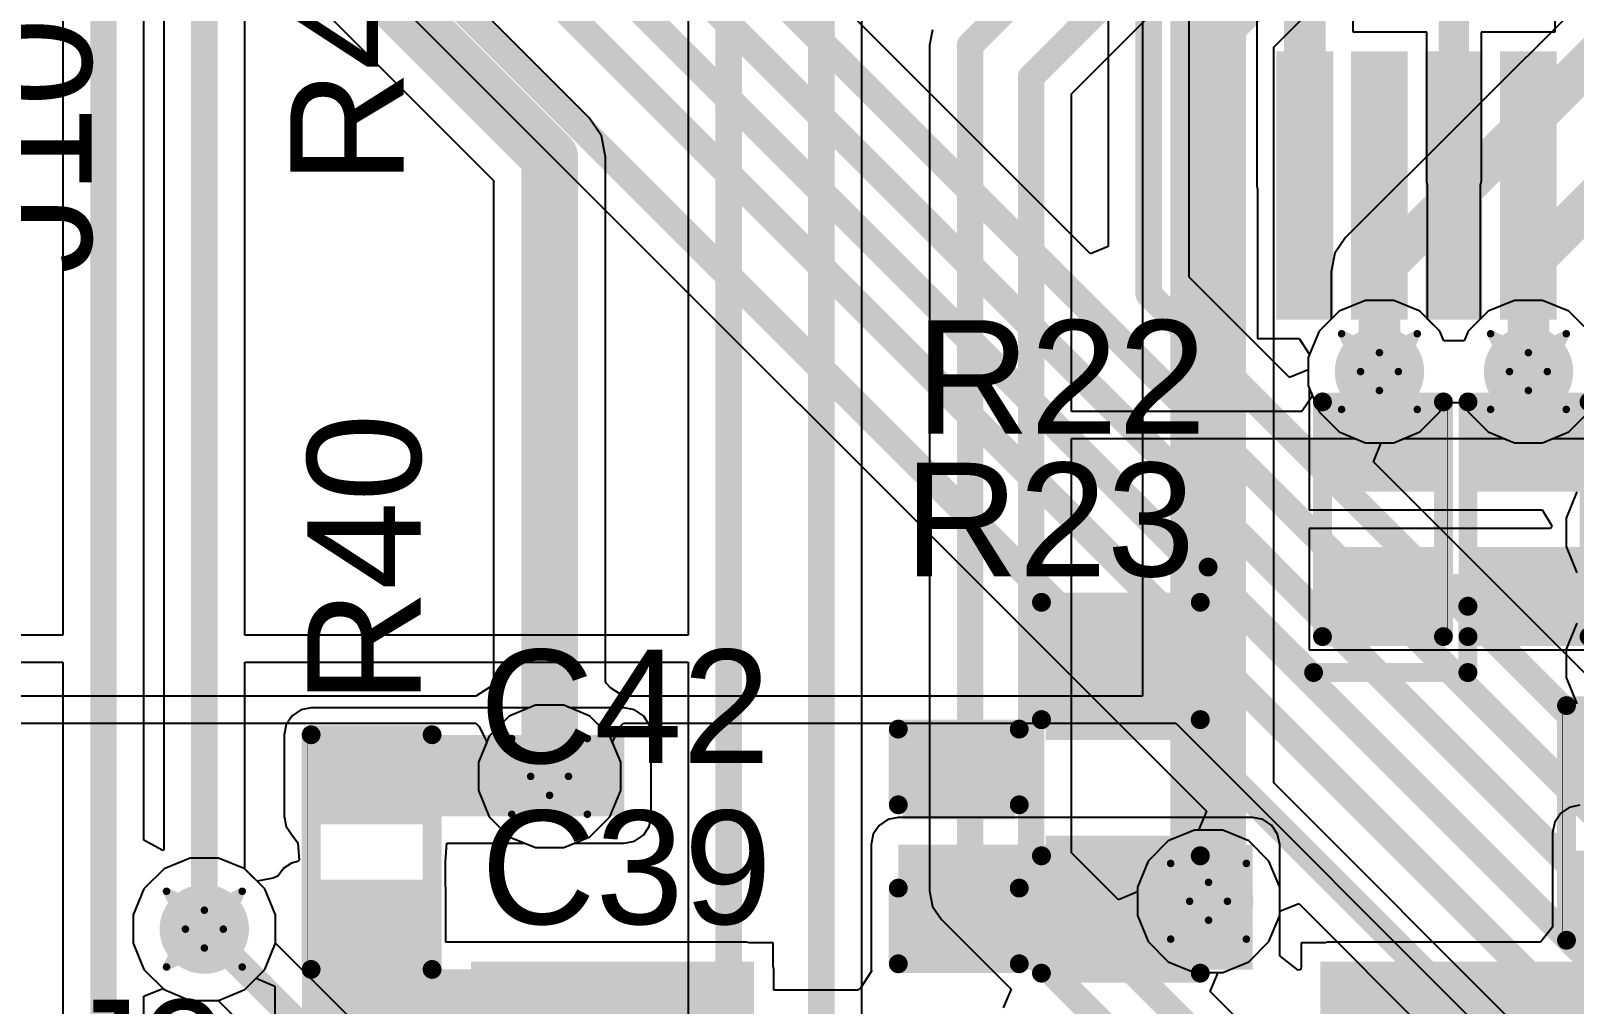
# Model space of a CAD drawing. Header units: inches. Extents: x -3 to 289, y -11 to 89.
# Drawn here: x 60.68 to 71.03, y 8.14 to 14.68 of the extents above; entities that cross this region are included whole.
import ezdxf

# ---------------------------------------------------------------- set-up
doc = ezdxf.new("R2010")
doc.units = ezdxf.units.IN
for name, color, linetype in [('Bottom Layer', 5, 'Continuous'), ('Drill Drawing', 1, 'Continuous'), ('Layer 1', 16, 'Continuous'), ('Layer 2', 76, 'Continuous'), ('Top Layer', 1, 'Continuous'), ('Top Overlay', 2, 'Continuous'), ('Top Paste', 8, 'Continuous'), ('Top Solder', 216, 'Continuous'), ('Via Holes', 16, 'Continuous')]:
    doc.layers.add(name, color=color, linetype=linetype)
doc.styles.add('Arial', font='', dxfattribs={"height": 0.2})
doc.styles.get('Arial').set_extended_font_data('Arial')

# ---------------------------------------------------------------- blocks, each defined once
blk = doc.blocks.new('48_TSOP_I_9')
at = {"layer": 'Top Layer'}
for points in [[(8.9, -4.39), (8.9, -4.11), (10.6, -4.11), (10.6, -4.39)], [(8.9, -4.89), (8.9, -4.61), (10.6, -4.61), (10.6, -4.89)], [(8.9, -5.39), (8.9, -5.11), (10.6, -5.11), (10.6, -5.39)], [(8.9, -5.89), (8.9, -5.61), (10.6, -5.61), (10.6, -5.89)]]:
    blk.add_hatch(color=1, dxfattribs=at).paths.add_polyline_path(points)
at = {"layer": 'Top Paste'}
for points in [[(8.9, -4.39), (8.9, -4.11), (10.6, -4.11), (10.6, -4.39)], [(8.9, -4.89), (8.9, -4.61), (10.6, -4.61), (10.6, -4.89)], [(8.9, -5.39), (8.9, -5.11), (10.6, -5.11), (10.6, -5.39)], [(8.9, -5.89), (8.9, -5.61), (10.6, -5.61), (10.6, -5.89)]]:
    blk.add_hatch(color=8, dxfattribs=at).paths.add_polyline_path(points)
at = {"layer": 'Top Solder'}
for points in [[(8.849, -4.441), (8.849, -4.059), (10.651, -4.059), (10.651, -4.441)], [(8.849, -4.941), (8.849, -4.559), (10.651, -4.559), (10.651, -4.941)], [(8.849, -5.441), (8.849, -5.059), (10.651, -5.059), (10.651, -5.441)], [(8.849, -5.941), (8.849, -5.559), (10.651, -5.559), (10.651, -5.941)]]:
    blk.add_hatch(color=216, dxfattribs=at).paths.add_polyline_path(points)
blk = doc.blocks.new('R___0402_30')
at = {"layer": 'Top Layer'}
for points in [[(-0.699, -0.318), (-0.699, 0.317), (-0.241, 0.317), (-0.241, -0.318)], [(0.241, -0.318), (0.241, 0.317), (0.699, 0.317), (0.699, -0.318)]]:
    blk.add_hatch(color=1, dxfattribs=at).paths.add_polyline_path(points)
at = {"layer": 'Top Paste'}
for points in [[(-0.699, -0.318), (-0.699, 0.317), (-0.241, 0.317), (-0.241, -0.318)], [(0.241, -0.318), (0.241, 0.317), (0.699, 0.317), (0.699, -0.318)]]:
    blk.add_hatch(color=8, dxfattribs=at).paths.add_polyline_path(points)
at = {"layer": 'Top Solder'}
for points in [[(-0.754, -0.373), (-0.754, 0.373), (-0.186, 0.373), (-0.186, -0.373)], [(0.186, -0.373), (0.186, 0.373), (0.754, 0.373), (0.754, -0.373)]]:
    blk.add_hatch(color=216, dxfattribs=at).paths.add_polyline_path(points)
at = {"layer": 'Top Overlay'}
for points, const_width in [([(0.787, 0.406), (-0.787, 0.406)], 0.127), ([(-0.787, -0.406), (-0.787, 0.406)], 0.127), ([(0.787, -0.406), (0.787, 0.406)], 0.127), ([(0.787, -0.406), (-0.787, -0.406)], 0.127), ([(0.813, -0.432), (-0.813, -0.432)], 0.00323)]:
    blk.add_lwpolyline(points, dxfattribs=dict(at, const_width=const_width))
for points, const_width in [([(-0.819, 0.406, 1), (-0.756, 0.406, 1)], 0.0635), ([(-0.819, 0.406, 1), (-0.756, 0.406, 1)], 0.0635), ([(0.756, 0.406, 1), (0.819, 0.406, 1)], 0.0635), ([(0.756, 0.406, 1), (0.819, 0.406, 1)], 0.0635), ([(-0.819, -0.406, 1), (-0.756, -0.406, 1)], 0.0635), ([(-0.819, -0.406, 1), (-0.756, -0.406, 1)], 0.0635), ([(0.756, -0.406, 1), (0.819, -0.406, 1)], 0.0635), ([(0.756, -0.406, 1), (0.819, -0.406, 1)], 0.0635), ([(-0.814, -0.432, 1), (-0.812, -0.432, 1)], 0.00161), ([(0.812, -0.432, 1), (0.814, -0.432, 1)], 0.00161)]:
    blk.add_lwpolyline(points, format="xyb", close=True, dxfattribs=dict(at, const_width=const_width))
blk = doc.blocks.new('R___0402_45')
at = {"layer": 'Top Layer'}
for points in [[(-0.699, -0.318), (-0.699, 0.318), (-0.241, 0.318), (-0.241, -0.318)], [(0.241, -0.318), (0.241, 0.318), (0.699, 0.318), (0.699, -0.318)]]:
    blk.add_hatch(color=1, dxfattribs=at).paths.add_polyline_path(points)
at = {"layer": 'Top Paste'}
for points in [[(-0.699, -0.318), (-0.699, 0.318), (-0.241, 0.318), (-0.241, -0.318)], [(0.241, -0.318), (0.241, 0.318), (0.699, 0.318), (0.699, -0.318)]]:
    blk.add_hatch(color=8, dxfattribs=at).paths.add_polyline_path(points)
at = {"layer": 'Top Solder'}
for points in [[(-0.754, -0.373), (-0.754, 0.373), (-0.186, 0.373), (-0.186, -0.373)], [(0.186, -0.373), (0.186, 0.373), (0.754, 0.373), (0.754, -0.373)]]:
    blk.add_hatch(color=216, dxfattribs=at).paths.add_polyline_path(points)
at = {"layer": 'Top Overlay'}
for points, const_width in [([(-0.787, 0.406), (-0.787, -0.406)], 0.127), ([(-0.787, 0.406), (0.787, 0.406)], 0.127), ([(0.787, 0.406), (0.787, -0.406)], 0.127), ([(-0.787, -0.406), (0.787, -0.406)], 0.127), ([(-0.813, -0.432), (0.813, -0.432)], 0.00323)]:
    blk.add_lwpolyline(points, dxfattribs=dict(at, const_width=const_width))
for points, const_width in [([(-0.819, 0.406, 1), (-0.756, 0.406, 1)], 0.0635), ([(-0.819, 0.406, 1), (-0.756, 0.406, 1)], 0.0635), ([(0.756, 0.406, 1), (0.819, 0.406, 1)], 0.0635), ([(0.756, 0.406, 1), (0.819, 0.406, 1)], 0.0635), ([(-0.819, -0.406, 1), (-0.756, -0.406, 1)], 0.0635), ([(-0.819, -0.406, 1), (-0.756, -0.406, 1)], 0.0635), ([(0.756, -0.406, 1), (0.819, -0.406, 1)], 0.0635), ([(0.756, -0.406, 1), (0.819, -0.406, 1)], 0.0635), ([(-0.814, -0.432, 1), (-0.812, -0.432, 1)], 0.00161), ([(0.812, -0.432, 1), (0.814, -0.432, 1)], 0.00161)]:
    blk.add_lwpolyline(points, format="xyb", close=True, dxfattribs=dict(at, const_width=const_width))
blk = doc.blocks.new('R___0402_46')
at = {"layer": 'Top Layer'}
for points in [[(-0.699, -0.318), (-0.699, 0.318), (-0.241, 0.318), (-0.241, -0.318)], [(0.241, -0.318), (0.241, 0.318), (0.699, 0.318), (0.699, -0.318)]]:
    blk.add_hatch(color=1, dxfattribs=at).paths.add_polyline_path(points)
at = {"layer": 'Top Paste'}
for points in [[(-0.699, -0.318), (-0.699, 0.318), (-0.241, 0.318), (-0.241, -0.318)], [(0.241, -0.318), (0.241, 0.318), (0.699, 0.318), (0.699, -0.318)]]:
    blk.add_hatch(color=8, dxfattribs=at).paths.add_polyline_path(points)
at = {"layer": 'Top Solder'}
for points in [[(-0.754, -0.373), (-0.754, 0.373), (-0.186, 0.373), (-0.186, -0.373)], [(0.186, -0.373), (0.186, 0.373), (0.754, 0.373), (0.754, -0.373)]]:
    blk.add_hatch(color=216, dxfattribs=at).paths.add_polyline_path(points)
at = {"layer": 'Top Overlay'}
for points, const_width in [([(-0.787, 0.406), (0.787, 0.406)], 0.127), ([(-0.787, 0.406), (-0.787, -0.406)], 0.127), ([(0.787, 0.406), (0.787, -0.406)], 0.127), ([(-0.787, -0.406), (0.787, -0.406)], 0.127), ([(-0.813, -0.432), (0.813, -0.432)], 0.00323)]:
    blk.add_lwpolyline(points, dxfattribs=dict(at, const_width=const_width))
for points, const_width in [([(-0.819, 0.406, 1), (-0.756, 0.406, 1)], 0.0635), ([(-0.819, 0.406, 1), (-0.756, 0.406, 1)], 0.0635), ([(0.756, 0.406, 1), (0.819, 0.406, 1)], 0.0635), ([(0.756, 0.406, 1), (0.819, 0.406, 1)], 0.0635), ([(-0.819, -0.406, 1), (-0.756, -0.406, 1)], 0.0635), ([(-0.819, -0.406, 1), (-0.756, -0.406, 1)], 0.0635), ([(0.756, -0.406, 1), (0.819, -0.406, 1)], 0.0635), ([(0.756, -0.406, 1), (0.819, -0.406, 1)], 0.0635), ([(-0.814, -0.432, 1), (-0.812, -0.432, 1)], 0.00161), ([(0.812, -0.432, 1), (0.814, -0.432, 1)], 0.00161)]:
    blk.add_lwpolyline(points, format="xyb", close=True, dxfattribs=dict(at, const_width=const_width))
blk = doc.blocks.new('R___0402_55')
at = {"layer": 'Top Layer'}
for points in [[(-0.699, -0.318), (-0.699, 0.317), (-0.241, 0.317), (-0.241, -0.318)], [(0.241, -0.318), (0.241, 0.317), (0.699, 0.317), (0.699, -0.318)]]:
    blk.add_hatch(color=1, dxfattribs=at).paths.add_polyline_path(points)
at = {"layer": 'Top Paste'}
for points in [[(-0.699, -0.318), (-0.699, 0.317), (-0.241, 0.317), (-0.241, -0.318)], [(0.241, -0.318), (0.241, 0.317), (0.699, 0.317), (0.699, -0.318)]]:
    blk.add_hatch(color=8, dxfattribs=at).paths.add_polyline_path(points)
at = {"layer": 'Top Solder'}
for points in [[(-0.754, -0.373), (-0.754, 0.373), (-0.186, 0.373), (-0.186, -0.373)], [(0.186, -0.373), (0.186, 0.373), (0.754, 0.373), (0.754, -0.373)]]:
    blk.add_hatch(color=216, dxfattribs=at).paths.add_polyline_path(points)
at = {"layer": 'Top Overlay'}
for points, const_width in [([(0.787, 0.406), (-0.787, 0.406)], 0.127), ([(-0.787, -0.406), (-0.787, 0.406)], 0.127), ([(0.787, -0.406), (0.787, 0.406)], 0.127), ([(0.787, -0.406), (-0.787, -0.406)], 0.127), ([(0.813, -0.432), (-0.813, -0.432)], 0.00323)]:
    blk.add_lwpolyline(points, dxfattribs=dict(at, const_width=const_width))
for points, const_width in [([(-0.819, 0.406, 1), (-0.756, 0.406, 1)], 0.0635), ([(-0.819, 0.406, 1), (-0.756, 0.406, 1)], 0.0635), ([(0.756, 0.406, 1), (0.819, 0.406, 1)], 0.0635), ([(0.756, 0.406, 1), (0.819, 0.406, 1)], 0.0635), ([(-0.819, -0.406, 1), (-0.756, -0.406, 1)], 0.0635), ([(-0.819, -0.406, 1), (-0.756, -0.406, 1)], 0.0635), ([(0.756, -0.406, 1), (0.819, -0.406, 1)], 0.0635), ([(0.756, -0.406, 1), (0.819, -0.406, 1)], 0.0635), ([(-0.814, -0.432, 1), (-0.812, -0.432, 1)], 0.00161), ([(0.812, -0.432, 1), (0.814, -0.432, 1)], 0.00161)]:
    blk.add_lwpolyline(points, format="xyb", close=True, dxfattribs=dict(at, const_width=const_width))
blk = doc.blocks.new('693071010811_82')
at = {"layer": 'Top Layer'}
for points in [[(-5.875, 7.725), (-4.075, 7.725), (-4.075, 6.325), (-5.875, 6.325)], [(-0.175, 7.725), (1.625, 7.725), (1.625, 6.325), (-0.175, 6.325)]]:
    blk.add_hatch(color=1, dxfattribs=at).paths.add_polyline_path(points)
at = {"layer": 'Top Paste'}
for points in [[(-5.875, 7.725), (-4.075, 7.725), (-4.075, 6.325), (-5.875, 6.325)], [(-0.175, 7.725), (1.625, 7.725), (1.625, 6.325), (-0.175, 6.325)]]:
    blk.add_hatch(color=8, dxfattribs=at).paths.add_polyline_path(points)
at = {"layer": 'Top Solder'}
for points in [[(-5.925, 7.775), (-4.025, 7.775), (-4.025, 6.275), (-5.925, 6.275)], [(-0.225, 7.775), (1.675, 7.775), (1.675, 6.275), (-0.225, 6.275)]]:
    blk.add_hatch(color=216, dxfattribs=at).paths.add_polyline_path(points)
blk = doc.blocks.new('C___0603_111')
at = {"layer": 'Top Layer'}
for points in [[(-0.381, 0.445), (-0.381, -0.445), (-1.143, -0.445), (-1.143, 0.445)], [(1.143, 0.445), (1.143, -0.445), (0.381, -0.445), (0.381, 0.445)]]:
    blk.add_hatch(color=1, dxfattribs=at).paths.add_polyline_path(points)
at = {"layer": 'Top Paste'}
for points in [[(-0.381, 0.445), (-0.381, -0.445), (-1.143, -0.445), (-1.143, 0.445)], [(1.143, 0.445), (1.143, -0.445), (0.381, -0.445), (0.381, 0.445)]]:
    blk.add_hatch(color=8, dxfattribs=at).paths.add_polyline_path(points)
at = {"layer": 'Top Solder'}
for points in [[(-0.321, 0.504), (-0.321, -0.504), (-1.203, -0.504), (-1.203, 0.504)], [(1.203, 0.504), (1.203, -0.504), (0.321, -0.504), (0.321, 0.504)]]:
    blk.add_hatch(color=216, dxfattribs=at).paths.add_polyline_path(points)
at = {"layer": 'Top Overlay', "const_width": 0.127}
for points in [[(-0.457, 0.533), (-1.245, 0.533)], [(-1.245, -0.533), (-1.245, 0.533)], [(1.245, 0.533), (0.457, 0.533)], [(1.245, -0.533), (1.245, 0.533)], [(-0.457, -0.533), (-1.245, -0.533)], [(1.245, -0.533), (0.457, -0.533)]]:
    blk.add_lwpolyline(points, dxfattribs=at)
at = {"layer": 'Top Overlay', "const_width": 0.0635}
for points in [[(-1.276, 0.533, 1), (-1.213, 0.533, 1)], [(-1.276, 0.533, 1), (-1.213, 0.533, 1)], [(-0.489, 0.533, 1), (-0.425, 0.533, 1)], [(0.425, 0.533, 1), (0.489, 0.533, 1)], [(1.213, 0.533, 1), (1.276, 0.533, 1)], [(1.213, 0.533, 1), (1.276, 0.533, 1)], [(-1.276, -0.533, 1), (-1.213, -0.533, 1)], [(-1.276, -0.533, 1), (-1.213, -0.533, 1)], [(-0.489, -0.533, 1), (-0.425, -0.533, 1)], [(0.425, -0.533, 1), (0.489, -0.533, 1)], [(1.213, -0.533, 1), (1.276, -0.533, 1)], [(1.213, -0.533, 1), (1.276, -0.533, 1)]]:
    blk.add_lwpolyline(points, format="xyb", close=True, dxfattribs=at)
blk = doc.blocks.new('____0402_114')
at = {"layer": 'Top Layer'}
for points in [[(-0.699, -0.318), (-0.699, 0.317), (-0.241, 0.317), (-0.241, -0.318)], [(0.241, -0.318), (0.241, 0.317), (0.699, 0.317), (0.699, -0.318)]]:
    blk.add_hatch(color=1, dxfattribs=at).paths.add_polyline_path(points)
at = {"layer": 'Top Paste'}
for points in [[(-0.699, -0.318), (-0.699, 0.317), (-0.241, 0.317), (-0.241, -0.318)], [(0.241, -0.318), (0.241, 0.317), (0.699, 0.317), (0.699, -0.318)]]:
    blk.add_hatch(color=8, dxfattribs=at).paths.add_polyline_path(points)
at = {"layer": 'Top Solder'}
for points in [[(-0.758, -0.377), (-0.758, 0.377), (-0.181, 0.377), (-0.181, -0.377)], [(0.181, -0.377), (0.181, 0.377), (0.758, 0.377), (0.758, -0.377)]]:
    blk.add_hatch(color=216, dxfattribs=at).paths.add_polyline_path(points)
at = {"layer": 'Top Overlay', "const_width": 0.127}
for points in [[(-0.279, 0.406), (-0.787, 0.406)], [(-0.787, -0.406), (-0.787, 0.406)], [(0.787, 0.406), (0.279, 0.406)], [(0.787, -0.406), (0.787, 0.406)], [(-0.279, -0.406), (-0.787, -0.406)], [(0.787, -0.406), (0.279, -0.406)]]:
    blk.add_lwpolyline(points, dxfattribs=at)
at = {"layer": 'Top Overlay', "const_width": 0.0635}
for points in [[(-0.819, 0.406, 1), (-0.756, 0.406, 1)], [(-0.819, 0.406, 1), (-0.756, 0.406, 1)], [(-0.311, 0.406, 1), (-0.248, 0.406, 1)], [(0.248, 0.406, 1), (0.311, 0.406, 1)], [(0.756, 0.406, 1), (0.819, 0.406, 1)], [(0.756, 0.406, 1), (0.819, 0.406, 1)], [(-0.819, -0.406, 1), (-0.756, -0.406, 1)], [(-0.819, -0.406, 1), (-0.756, -0.406, 1)], [(-0.311, -0.406, 1), (-0.248, -0.406, 1)], [(0.248, -0.406, 1), (0.311, -0.406, 1)], [(0.756, -0.406, 1), (0.819, -0.406, 1)], [(0.756, -0.406, 1), (0.819, -0.406, 1)]]:
    blk.add_lwpolyline(points, format="xyb", close=True, dxfattribs=at)

msp = doc.modelspace()

# ---------------------------------------------------------------- hatches: boundary and pattern name
at = {"layer": 'Bottom Layer'}
h = msp.add_hatch(color=5, dxfattribs=at)
edge = h.paths.add_edge_path()
edge.add_arc((69.728, 12.389), 0.3, 0, 360)
h = msp.add_hatch(color=5, dxfattribs=at)
edge = h.paths.add_edge_path()
edge.add_arc((70.728, 12.389), 0.3, 0, 360)
h = msp.add_hatch(color=5, dxfattribs=at)
edge = h.paths.add_edge_path()
edge.add_arc((64.158, 9.672), 0.3, 0, 360)
h = msp.add_hatch(color=5, dxfattribs=at)
edge = h.paths.add_edge_path()
edge.add_arc((68.581, 8.834), 0.3, 0, 360)
h = msp.add_hatch(color=5, dxfattribs=at)
edge = h.paths.add_edge_path()
edge.add_arc((61.84, 8.647), 0.3, 0, 360)
at = {"layer": 'Layer 1'}
h = msp.add_hatch(color=16, dxfattribs=at)
edge = h.paths.add_edge_path()
edge.add_arc((69.728, 12.389), 0.3, 0, 360)
h = msp.add_hatch(color=16, dxfattribs=at)
edge = h.paths.add_edge_path()
edge.add_arc((70.728, 12.389), 0.3, 0, 360)
h = msp.add_hatch(color=16, dxfattribs=at)
edge = h.paths.add_edge_path()
edge.add_arc((64.158, 9.672), 0.3, 0, 360)
h = msp.add_hatch(color=16, dxfattribs=at)
edge = h.paths.add_edge_path()
edge.add_arc((68.581, 8.834), 0.3, 0, 360)
h = msp.add_hatch(color=16, dxfattribs=at)
edge = h.paths.add_edge_path()
edge.add_arc((61.84, 8.647), 0.3, 0, 360)
at = {"layer": 'Layer 2'}
h = msp.add_hatch(color=76, dxfattribs=at)
edge = h.paths.add_edge_path()
edge.add_arc((69.728, 12.389), 0.3, 0, 360)
h = msp.add_hatch(color=76, dxfattribs=at)
edge = h.paths.add_edge_path()
edge.add_arc((70.728, 12.389), 0.3, 0, 360)
h = msp.add_hatch(color=76, dxfattribs=at)
edge = h.paths.add_edge_path()
edge.add_arc((64.158, 9.672), 0.3, 0, 360)
h = msp.add_hatch(color=76, dxfattribs=at)
edge = h.paths.add_edge_path()
edge.add_arc((68.581, 8.834), 0.3, 0, 360)
h = msp.add_hatch(color=76, dxfattribs=at)
edge = h.paths.add_edge_path()
edge.add_arc((61.84, 8.647), 0.3, 0, 360)
at = {"layer": 'Top Layer'}
h = msp.add_hatch(color=1, dxfattribs=at)
edge = h.paths.add_edge_path()
edge.add_arc((69.728, 12.389), 0.3, 0, 360)
h = msp.add_hatch(color=1, dxfattribs=at)
edge = h.paths.add_edge_path()
edge.add_arc((70.728, 12.389), 0.3, 0, 360)
for points in [[(62.557, 9.405), (64.659, 9.405), (64.659, 9.951), (62.557, 9.951)], [(66.498, 8.376), (68.877, 8.376), (68.877, 9.215), (66.498, 9.215)], [(62.495, 6.978), (63.281, 6.978), (63.281, 8.922), (62.495, 8.922)], [(62.495, 6.978), (65.48, 6.978), (65.48, 8.378), (62.495, 8.378)], [(72.365, 8.378), (69.38, 8.378), (69.38, 6.978), (72.365, 6.978)]]:
    msp.add_hatch(color=1, dxfattribs=at).paths.add_polyline_path(points)
h = msp.add_hatch(color=1, dxfattribs=at)
edge = h.paths.add_edge_path()
edge.add_arc((64.158, 9.672), 0.3, 0, 360)
h = msp.add_hatch(color=1, dxfattribs=at)
edge = h.paths.add_edge_path()
edge.add_arc((68.581, 8.834), 0.3, 0, 360)
h = msp.add_hatch(color=1, dxfattribs=at)
edge = h.paths.add_edge_path()
edge.add_arc((61.84, 8.647), 0.3, 0, 360)
at = {"layer": 'Via Holes'}
h = msp.add_hatch(color=7, dxfattribs=at)
edge = h.paths.add_edge_path()
edge.add_arc((69.728, 12.389), 0.15, 0, 360)
h = msp.add_hatch(color=7, dxfattribs=at)
edge = h.paths.add_edge_path()
edge.add_arc((70.728, 12.389), 0.15, 0, 360)
h = msp.add_hatch(color=7, dxfattribs=at)
edge = h.paths.add_edge_path()
edge.add_arc((64.158, 9.672), 0.15, 0, 360)
h = msp.add_hatch(color=7, dxfattribs=at)
edge = h.paths.add_edge_path()
edge.add_arc((68.581, 8.834), 0.15, 0, 360)
h = msp.add_hatch(color=7, dxfattribs=at)
edge = h.paths.add_edge_path()
edge.add_arc((61.84, 8.647), 0.15, 0, 360)

# ---------------------------------------------------------------- linework, layer by layer
at = {"layer": 'Bottom Layer'}
for p, q in [((69.018, 14.567), (72.191, 17.74)), ((64.423, 14.093), (62.472, 16.044)), ((62.051, 15.403), (63.782, 13.672)), ((71.382, 15.171), (69.499, 13.288)), ((68.137, 14.75), (68.137, 10.211)), ((69.018, 9.628), (69.018, 14.567)), ((64.505, 13.972), (64.423, 14.093)), ((64.533, 13.828), (64.505, 13.972)), ((64.533, 10.308), (64.533, 13.828)), ((63.782, 13.672), (63.782, 10.308)), ((69.499, 13.288), (69.428, 13.183)), ((69.428, 13.183), (69.404, 13.059)), ((69.404, 13.059), (69.404, 12.741)), ((69.404, 12.741), (69.322, 12.66)), ((69.322, 12.66), (69.25, 12.484)), ((69.25, 12.484), (69.25, 12.294)), ((69.25, 12.294), (69.322, 12.118)), ((70.133, 12.118), (70.159, 12.182)), ((70.159, 12.182), (70.296, 12.182)), ((70.296, 12.182), (70.322, 12.118)), ((69.322, 12.118), (69.457, 11.984)), ((69.998, 11.984), (70.133, 12.118)), ((70.322, 12.118), (70.457, 11.984)), ((70.998, 11.984), (71.123, 12.109)), ((69.457, 11.984), (69.633, 11.911)), ((69.823, 11.911), (69.998, 11.984)), ((70.457, 11.984), (70.633, 11.911)), ((70.823, 11.911), (70.998, 11.984)), ((69.633, 11.911), (69.823, 11.911)), ((70.633, 11.911), (70.823, 11.911)), ((71.053, 11.581), (70.981, 11.405)), ((70.981, 11.405), (70.981, 11.215)), ((70.981, 11.215), (71.053, 11.039)), ((63.75, 10.266), (63.662, 10.211)), ((63.776, 10.295), (63.75, 10.266)), ((63.782, 10.308), (63.776, 10.295)), ((64.54, 10.295), (64.533, 10.308)), ((64.566, 10.266), (64.54, 10.295)), ((64.654, 10.211), (64.566, 10.266)), ((63.662, 10.211), (58.52, 10.211)), ((68.137, 10.211), (64.654, 10.211)), ((58.339, 10.029), (63.662, 10.029)), ((63.662, 10.029), (63.684, 10.008)), ((63.684, 10.008), (63.736, 9.902)), ((64.579, 9.902), (64.631, 10.008)), ((64.631, 10.008), (64.654, 10.029)), ((64.654, 10.029), (68.36, 10.029)), ((68.36, 10.029), (71.25, 7.14)), ((63.736, 9.902), (63.68, 9.767)), ((64.636, 9.767), (64.579, 9.902)), ((63.68, 9.767), (63.68, 9.577)), ((64.636, 9.577), (64.636, 9.767)), ((63.68, 9.577), (63.753, 9.401)), ((64.563, 9.401), (64.636, 9.577)), ((71.325, 7.321), (69.018, 9.628)), ((63.753, 9.401), (63.887, 9.267)), ((64.428, 9.267), (64.563, 9.401)), ((63.887, 9.267), (64.063, 9.194)), ((64.253, 9.194), (64.428, 9.267)), ((61.745, 9.124), (61.57, 9.052)), ((61.935, 9.124), (61.745, 9.124)), ((62.111, 9.052), (61.935, 9.124)), ((64.063, 9.194), (64.253, 9.194)), ((61.57, 9.052), (61.435, 8.917)), ((62.246, 8.917), (62.111, 9.052)), ((61.435, 8.917), (61.363, 8.742)), ((62.318, 8.742), (62.246, 8.917)), ((61.363, 8.742), (61.363, 8.552)), ((62.318, 8.552), (62.318, 8.742)), ((61.363, 8.552), (61.435, 8.376)), ((62.246, 8.376), (62.318, 8.552)), ((61.435, 8.376), (61.57, 8.242)), ((62.111, 8.242), (62.246, 8.376)), ((61.57, 8.242), (61.745, 8.169)), ((61.935, 8.169), (62.111, 8.242)), ((61.745, 8.169), (61.935, 8.169))]:
    msp.add_line(p, q, dxfattribs=at)
for points, const_width in [([(68.578, 14.75), (71.879, 18.051)], 0.508), ([(70.728, 13.105), (73.587, 15.964)], 0.279), ([(62.207, 15.779), (64.158, 13.828)], 0.381), ([(68.578, 8.834), (68.578, 14.75)], 0.508), ([(69.728, 13.059), (71.543, 14.874)], 0.279), ([(64.158, 9.672), (64.158, 13.828)], 0.381), ([(69.728, 12.389), (69.728, 13.059)], 0.279), ([(70.728, 12.389), (70.728, 13.105)], 0.279)]:
    msp.add_lwpolyline(points, dxfattribs=dict(at, const_width=const_width))
for points, const_width in [([(68.451, 14.75, 1), (68.705, 14.75, 1)], 0.254), ([(68.451, 14.75, 1), (68.705, 14.75, 1)], 0.254), ([(64.063, 13.828, 1), (64.253, 13.828, 1)], 0.191), ([(64.063, 13.828, 1), (64.253, 13.828, 1)], 0.191), ([(69.658, 13.059, 1), (69.797, 13.059, 1)], 0.14), ([(69.658, 13.059, 1), (69.797, 13.059, 1)], 0.14), ([(70.658, 13.105, 1), (70.797, 13.105, 1)], 0.14), ([(70.658, 13.105, 1), (70.797, 13.105, 1)], 0.14), ([(69.658, 12.389, 1), (69.797, 12.389, 1)], 0.14), ([(70.658, 12.389, 1), (70.797, 12.389, 1)], 0.14), ([(64.063, 9.672, 1), (64.253, 9.672, 1)], 0.191), ([(68.451, 8.834, 1), (68.705, 8.834, 1)], 0.254)]:
    msp.add_lwpolyline(points, format="xyb", close=True, dxfattribs=dict(at, const_width=const_width))
at = {"layer": 'Drill Drawing', "const_width": 0.0508}
for points in [[(69.474, 12.643), (69.728, 12.516)], [(69.474, 12.643), (69.601, 12.389)], [(69.728, 12.516), (69.982, 12.643)], [(69.855, 12.389), (69.982, 12.643)], [(70.474, 12.643), (70.728, 12.516)], [(70.474, 12.643), (70.601, 12.389)], [(70.728, 12.516), (70.982, 12.643)], [(70.855, 12.389), (70.982, 12.643)], [(69.474, 12.135), (69.601, 12.389)], [(69.855, 12.389), (69.982, 12.135)], [(70.474, 12.135), (70.601, 12.389)], [(70.855, 12.389), (70.982, 12.135)], [(69.474, 12.135), (69.728, 12.262)], [(69.728, 12.262), (69.982, 12.135)], [(70.474, 12.135), (70.728, 12.262)], [(70.728, 12.262), (70.982, 12.135)], [(63.904, 9.926), (64.158, 9.799)], [(63.904, 9.926), (64.031, 9.672)], [(64.158, 9.799), (64.412, 9.926)], [(64.285, 9.672), (64.412, 9.926)], [(63.904, 9.418), (64.031, 9.672)], [(64.285, 9.672), (64.412, 9.418)], [(63.904, 9.418), (64.158, 9.545)], [(64.158, 9.545), (64.412, 9.418)], [(68.327, 9.088), (68.581, 8.961)], [(68.327, 9.088), (68.454, 8.834)], [(68.581, 8.961), (68.835, 9.088)], [(68.708, 8.834), (68.835, 9.088)], [(61.586, 8.901), (61.84, 8.774)], [(61.586, 8.901), (61.713, 8.647)], [(61.84, 8.774), (62.094, 8.901)], [(61.967, 8.647), (62.094, 8.901)], [(68.327, 8.58), (68.454, 8.834)], [(68.708, 8.834), (68.835, 8.58)], [(68.327, 8.58), (68.581, 8.707)], [(68.581, 8.707), (68.835, 8.58)], [(61.586, 8.393), (61.713, 8.647)], [(61.967, 8.647), (62.094, 8.393)], [(61.586, 8.393), (61.84, 8.52)], [(61.84, 8.52), (62.094, 8.393)]]:
    msp.add_lwpolyline(points, dxfattribs=at)
at = {"layer": 'Drill Drawing', "const_width": 0.0254}
for points in [[(69.461, 12.643, 1), (69.486, 12.643, 1)], [(69.461, 12.643, 1), (69.486, 12.643, 1)], [(69.969, 12.643, 1), (69.994, 12.643, 1)], [(69.969, 12.643, 1), (69.994, 12.643, 1)], [(70.461, 12.643, 1), (70.486, 12.643, 1)], [(70.461, 12.643, 1), (70.486, 12.643, 1)], [(70.969, 12.643, 1), (70.994, 12.643, 1)], [(70.969, 12.643, 1), (70.994, 12.643, 1)], [(69.715, 12.516, 1), (69.74, 12.516, 1)], [(69.715, 12.516, 1), (69.74, 12.516, 1)], [(70.715, 12.516, 1), (70.74, 12.516, 1)], [(70.715, 12.516, 1), (70.74, 12.516, 1)], [(69.588, 12.389, 1), (69.613, 12.389, 1)], [(69.588, 12.389, 1), (69.613, 12.389, 1)], [(69.842, 12.389, 1), (69.867, 12.389, 1)], [(69.842, 12.389, 1), (69.867, 12.389, 1)], [(70.588, 12.389, 1), (70.613, 12.389, 1)], [(70.588, 12.389, 1), (70.613, 12.389, 1)], [(70.842, 12.389, 1), (70.867, 12.389, 1)], [(70.842, 12.389, 1), (70.867, 12.389, 1)], [(69.715, 12.262, 1), (69.74, 12.262, 1)], [(69.715, 12.262, 1), (69.74, 12.262, 1)], [(70.715, 12.262, 1), (70.74, 12.262, 1)], [(70.715, 12.262, 1), (70.74, 12.262, 1)], [(69.461, 12.135, 1), (69.486, 12.135, 1)], [(69.461, 12.135, 1), (69.486, 12.135, 1)], [(69.969, 12.135, 1), (69.994, 12.135, 1)], [(69.969, 12.135, 1), (69.994, 12.135, 1)], [(70.461, 12.135, 1), (70.486, 12.135, 1)], [(70.461, 12.135, 1), (70.486, 12.135, 1)], [(70.969, 12.135, 1), (70.994, 12.135, 1)], [(70.969, 12.135, 1), (70.994, 12.135, 1)], [(63.891, 9.926, 1), (63.916, 9.926, 1)], [(63.891, 9.926, 1), (63.916, 9.926, 1)], [(64.399, 9.926, 1), (64.424, 9.926, 1)], [(64.399, 9.926, 1), (64.424, 9.926, 1)], [(64.145, 9.799, 1), (64.17, 9.799, 1)], [(64.145, 9.799, 1), (64.17, 9.799, 1)], [(64.018, 9.672, 1), (64.043, 9.672, 1)], [(64.018, 9.672, 1), (64.043, 9.672, 1)], [(64.272, 9.672, 1), (64.297, 9.672, 1)], [(64.272, 9.672, 1), (64.297, 9.672, 1)], [(64.145, 9.545, 1), (64.17, 9.545, 1)], [(64.145, 9.545, 1), (64.17, 9.545, 1)], [(63.891, 9.418, 1), (63.916, 9.418, 1)], [(63.891, 9.418, 1), (63.916, 9.418, 1)], [(64.399, 9.418, 1), (64.424, 9.418, 1)], [(64.399, 9.418, 1), (64.424, 9.418, 1)], [(68.314, 9.088, 1), (68.339, 9.088, 1)], [(68.314, 9.088, 1), (68.339, 9.088, 1)], [(68.822, 9.088, 1), (68.847, 9.088, 1)], [(68.822, 9.088, 1), (68.847, 9.088, 1)], [(61.574, 8.901, 1), (61.599, 8.901, 1)], [(61.574, 8.901, 1), (61.599, 8.901, 1)], [(62.082, 8.901, 1), (62.107, 8.901, 1)], [(62.082, 8.901, 1), (62.107, 8.901, 1)], [(68.568, 8.961, 1), (68.593, 8.961, 1)], [(68.568, 8.961, 1), (68.593, 8.961, 1)], [(68.441, 8.834, 1), (68.466, 8.834, 1)], [(68.441, 8.834, 1), (68.466, 8.834, 1)], [(68.695, 8.834, 1), (68.72, 8.834, 1)], [(68.695, 8.834, 1), (68.72, 8.834, 1)], [(61.828, 8.774, 1), (61.853, 8.774, 1)], [(61.828, 8.774, 1), (61.853, 8.774, 1)], [(68.568, 8.707, 1), (68.593, 8.707, 1)], [(68.568, 8.707, 1), (68.593, 8.707, 1)], [(61.701, 8.647, 1), (61.726, 8.647, 1)], [(61.701, 8.647, 1), (61.726, 8.647, 1)], [(61.955, 8.647, 1), (61.98, 8.647, 1)], [(61.955, 8.647, 1), (61.98, 8.647, 1)], [(68.314, 8.58, 1), (68.339, 8.58, 1)], [(68.314, 8.58, 1), (68.339, 8.58, 1)], [(68.822, 8.58, 1), (68.847, 8.58, 1)], [(68.822, 8.58, 1), (68.847, 8.58, 1)], [(61.828, 8.52, 1), (61.853, 8.52, 1)], [(61.828, 8.52, 1), (61.853, 8.52, 1)], [(61.574, 8.393, 1), (61.599, 8.393, 1)], [(61.574, 8.393, 1), (61.599, 8.393, 1)], [(62.082, 8.393, 1), (62.107, 8.393, 1)], [(62.082, 8.393, 1), (62.107, 8.393, 1)]]:
    msp.add_lwpolyline(points, format="xyb", close=True, dxfattribs=at)
at = {"layer": 'Layer 1'}
for p, q in [((57.426, 20.579), (68.567, 9.438)), ((68.45, 13.022), (68.45, 16.775)), ((67.906, 16.663), (67.906, 13.228)), ((67.789, 13.18), (65.064, 15.905)), ((67.906, 13.228), (67.789, 13.18)), ((69.123, 12.349), (68.45, 13.022)), ((69.633, 12.867), (69.457, 12.794)), ((69.823, 12.867), (69.633, 12.867)), ((69.998, 12.794), (69.823, 12.867)), ((70.633, 12.867), (70.457, 12.794)), ((70.823, 12.867), (70.633, 12.867)), ((70.998, 12.794), (70.823, 12.867)), ((69.457, 12.794), (69.322, 12.66)), ((70.133, 12.66), (69.998, 12.794)), ((70.457, 12.794), (70.322, 12.66)), ((71.133, 12.66), (70.998, 12.794)), ((69.322, 12.66), (69.25, 12.484)), ((70.159, 12.596), (70.133, 12.66)), ((70.322, 12.66), (70.296, 12.596)), ((70.296, 12.596), (70.159, 12.596)), ((69.25, 12.484), (69.25, 12.401)), ((69.25, 12.401), (69.123, 12.349)), ((70.133, 12.118), (70.159, 12.182)), ((70.159, 12.182), (70.296, 12.182)), ((70.296, 12.182), (70.322, 12.118)), ((69.998, 11.984), (70.133, 12.118)), ((70.322, 12.118), (70.457, 11.984)), ((70.998, 11.984), (71.123, 12.109)), ((69.823, 11.911), (69.998, 11.984)), ((70.457, 11.984), (70.633, 11.911)), ((70.823, 11.911), (70.998, 11.984)), ((69.687, 11.784), (69.74, 11.911)), ((69.74, 11.911), (69.823, 11.911)), ((70.633, 11.911), (70.823, 11.911)), ((71.565, 9.906), (69.687, 11.784)), ((71.053, 11.581), (70.981, 11.405)), ((70.981, 11.405), (70.981, 11.215)), ((70.981, 11.215), (71.053, 11.039)), ((63.887, 10.077), (63.753, 9.942)), ((64.063, 10.15), (63.887, 10.077)), ((64.253, 10.15), (64.063, 10.15)), ((64.428, 10.077), (64.253, 10.15)), ((64.563, 9.942), (64.428, 10.077)), ((63.753, 9.942), (63.68, 9.767)), ((64.636, 9.767), (64.563, 9.942)), ((63.68, 9.767), (63.68, 9.577)), ((64.636, 9.577), (64.636, 9.767)), ((63.68, 9.577), (63.753, 9.401)), ((64.563, 9.401), (64.636, 9.577)), ((68.567, 9.438), (68.514, 9.311)), ((63.753, 9.401), (63.887, 9.267)), ((64.428, 9.267), (64.563, 9.401)), ((63.887, 9.267), (64.063, 9.194)), ((64.253, 9.194), (64.428, 9.267)), ((68.31, 9.239), (68.176, 9.104)), ((68.486, 9.311), (68.31, 9.239)), ((68.514, 9.311), (68.486, 9.311)), ((61.745, 9.124), (61.57, 9.052)), ((61.935, 9.124), (61.745, 9.124)), ((62.111, 9.052), (61.935, 9.124)), ((64.063, 9.194), (64.253, 9.194)), ((61.57, 9.052), (61.435, 8.917)), ((62.246, 8.917), (62.111, 9.052)), ((68.176, 9.104), (68.103, 8.929)), ((61.435, 8.917), (61.363, 8.742)), ((62.318, 8.742), (62.246, 8.917)), ((68.103, 8.929), (68.103, 8.738)), ((69.059, 8.767), (69.186, 8.819)), ((69.186, 8.819), (72.463, 5.542)), ((61.363, 8.742), (61.363, 8.552)), ((62.318, 8.553), (62.318, 8.742)), ((68.103, 8.738), (68.176, 8.563)), ((68.986, 8.563), (69.059, 8.738)), ((69.059, 8.738), (69.059, 8.767)), ((61.363, 8.552), (61.435, 8.376)), ((65.748, 5.123), (62.318, 8.553)), ((68.176, 8.563), (68.31, 8.428)), ((68.851, 8.428), (68.986, 8.563)), ((68.31, 8.428), (68.486, 8.356)), ((68.676, 8.356), (68.851, 8.428)), ((61.435, 8.376), (61.57, 8.242)), ((68.486, 8.356), (68.676, 8.356)), ((61.57, 8.242), (61.745, 8.169)), ((61.745, 8.169), (61.934, 8.169)), ((61.934, 8.169), (65.443, 4.659))]:
    msp.add_line(p, q, dxfattribs=at)
at = {"layer": 'Layer 1', "const_width": 0.178}
for points in [[(57.619, 20.771), (72.655, 5.735)], [(59.764, 19.311), (72.629, 6.446)], [(68.178, 12.909), (68.178, 16.775)], [(63.553, 16.025), (71.2, 8.378)], [(64.157, 15.924), (71.209, 8.872)], [(64.792, 15.792), (71.326, 9.258)], [(68.178, 12.909), (71.453, 9.634)], [(61.84, 8.647), (65.636, 4.851)]]:
    msp.add_lwpolyline(points, dxfattribs=at)
at = {"layer": 'Layer 1', "const_width": 0.0889}
for points in [[(68.134, 12.909, 1), (68.223, 12.909, 1)], [(68.134, 12.909, 1), (68.223, 12.909, 1)], [(61.796, 8.647, 1), (61.885, 8.647, 1)]]:
    msp.add_lwpolyline(points, format="xyb", close=True, dxfattribs=at)
at = {"layer": 'Layer 2'}
for p, q in [((60.891, 25.37), (60.891, 10.621)), ((61.435, 9.243), (61.435, 25.37)), ((61.569, 24.713), (61.569, 9.179)), ((62.112, 10.621), (62.112, 24.6)), ((66.253, 2.686), (66.253, 21.284)), ((65.088, 17.378), (65.088, 10.621)), ((67.661, 14.254), (68.249, 14.841)), ((66.728, 14.683), (66.708, 14.579)), ((66.708, 14.579), (66.708, 8.904)), ((67.661, 12.121), (67.661, 14.254)), ((69.633, 12.867), (69.457, 12.794)), ((69.823, 12.867), (69.633, 12.867)), ((69.998, 12.794), (69.823, 12.867)), ((70.633, 12.867), (70.457, 12.794)), ((70.823, 12.867), (70.633, 12.867)), ((70.998, 12.794), (70.823, 12.867)), ((69.457, 12.794), (69.322, 12.66)), ((70.133, 12.66), (69.998, 12.794)), ((70.457, 12.794), (70.322, 12.66)), ((71.133, 12.66), (70.998, 12.794)), ((69.322, 12.66), (69.25, 12.484)), ((70.159, 12.596), (70.133, 12.66)), ((70.322, 12.66), (70.296, 12.596)), ((70.296, 12.596), (70.159, 12.596)), ((69.25, 12.484), (69.25, 12.294)), ((69.278, 12.227), (69.207, 12.121)), ((69.25, 12.294), (69.278, 12.227)), ((69.207, 12.121), (67.661, 12.121)), ((67.661, 9.159), (67.661, 11.94)), ((67.661, 11.94), (69.563, 11.94)), ((69.563, 11.94), (69.633, 11.911)), ((69.823, 11.911), (69.892, 11.94)), ((69.892, 11.94), (70.563, 11.94)), ((70.563, 11.94), (70.633, 11.911)), ((70.823, 11.911), (70.892, 11.94)), ((70.892, 11.94), (71.287, 11.94)), ((69.633, 11.911), (69.823, 11.911)), ((70.633, 11.911), (70.823, 11.911)), ((71.053, 10.7), (70.981, 10.525)), ((60.891, 10.621), (59.997, 10.621)), ((65.088, 10.621), (62.112, 10.621)), ((70.981, 10.525), (70.981, 10.335)), ((59.997, 10.439), (60.891, 10.439)), ((60.891, 10.439), (60.891, 3.48)), ((62.112, 9.05), (62.112, 10.439)), ((62.112, 10.439), (65.088, 10.439)), ((65.088, 10.439), (65.088, 1.072)), ((70.981, 10.335), (71.053, 10.159)), ((61.562, 9.175), (61.435, 9.243)), ((68.31, 9.239), (68.176, 9.104)), ((68.486, 9.311), (68.31, 9.239)), ((68.676, 9.311), (68.486, 9.311)), ((68.851, 9.239), (68.676, 9.311)), ((68.986, 9.104), (68.851, 9.239)), ((61.569, 9.179), (61.562, 9.175)), ((67.976, 8.844), (67.661, 9.159)), ((62.246, 8.917), (62.112, 9.05)), ((68.176, 9.104), (68.103, 8.929)), ((69.059, 8.929), (68.986, 9.104)), ((62.318, 8.742), (62.246, 8.917)), ((68.103, 8.929), (68.103, 8.897)), ((69.059, 8.738), (69.059, 8.929)), ((66.708, 8.904), (66.728, 8.8)), ((68.103, 8.897), (67.976, 8.844)), ((62.318, 8.552), (62.318, 8.742)), ((66.728, 8.8), (66.787, 8.712)), ((66.787, 8.712), (67.256, 8.243)), ((68.986, 8.563), (69.059, 8.738)), ((62.246, 8.376), (62.318, 8.552)), ((68.851, 8.428), (68.986, 8.563)), ((68.676, 8.356), (68.851, 8.428)), ((62.111, 8.242), (62.246, 8.376)), ((68.591, 8.229), (68.644, 8.356)), ((68.644, 8.356), (68.676, 8.356)), ((61.435, 8.197), (61.562, 8.249)), ((61.435, 3.593), (61.435, 8.197)), ((61.562, 8.249), (61.57, 8.242)), ((61.57, 8.242), (61.745, 8.169)), ((61.935, 8.169), (62.111, 8.242)), ((67.256, 8.243), (67.201, 8.119)), ((69.255, 7.565), (68.591, 8.229)), ((61.745, 8.169), (61.935, 8.169))]:
    msp.add_line(p, q, dxfattribs=at)
at = {"layer": 'Layer 2', "const_width": 0.178}
for points in [[(61.163, 3.48), (61.163, 25.774)], [(65.359, 0.668), (65.359, 25.42)], [(61.84, 8.647), (61.84, 24.713)], [(65.981, 2.282), (65.981, 21.397)], [(66.98, 14.579), (67.652, 15.251)], [(67.39, 14.366), (68.057, 15.034)], [(66.98, 8.904), (66.98, 14.579)], [(67.39, 9.046), (67.39, 14.366)], [(67.39, 9.046), (69.063, 7.373)], [(66.98, 8.904), (68.57, 7.313)]]:
    msp.add_lwpolyline(points, dxfattribs=at)
at = {"layer": 'Layer 2', "const_width": 0.0889}
for points in [[(66.935, 14.579, 1), (67.024, 14.579, 1)], [(66.935, 14.579, 1), (67.024, 14.579, 1)], [(67.345, 14.366, 1), (67.434, 14.366, 1)], [(67.345, 14.366, 1), (67.434, 14.366, 1)], [(67.345, 9.046, 1), (67.434, 9.046, 1)], [(67.345, 9.046, 1), (67.434, 9.046, 1)], [(66.935, 8.904, 1), (67.024, 8.904, 1)], [(66.935, 8.904, 1), (67.024, 8.904, 1)], [(61.796, 8.647, 1), (61.885, 8.647, 1)]]:
    msp.add_lwpolyline(points, format="xyb", close=True, dxfattribs=at)
at = {"layer": 'Top Layer'}
for p, q in [((68.904, 17.829), (68.904, 13.638)), ((69.551, 14.666), (69.551, 17.695)), ((70.904, 17.339), (70.904, 14.666)), ((70.045, 14.666), (69.551, 14.666)), ((70.045, 13.668), (70.045, 14.666)), ((70.904, 14.666), (70.41, 14.666)), ((70.41, 14.666), (70.41, 13.668)), ((68.904, 13.638), (68.91, 13.608)), ((68.91, 13.608), (68.91, 12.61)), ((70.051, 13.638), (70.045, 13.668)), ((70.051, 12.741), (70.051, 13.638)), ((70.41, 13.668), (70.404, 13.638)), ((70.404, 13.638), (70.404, 12.741)), ((70.133, 12.66), (70.051, 12.741)), ((70.404, 12.741), (70.322, 12.66)), ((70.159, 12.596), (70.133, 12.66)), ((70.322, 12.66), (70.296, 12.596)), ((68.91, 12.61), (69.188, 12.61)), ((69.188, 12.61), (69.258, 12.504)), ((70.296, 12.596), (70.159, 12.596)), ((69.258, 12.504), (69.25, 12.484)), ((69.25, 12.484), (69.25, 12.294)), ((69.25, 12.294), (69.257, 12.277)), ((69.257, 12.277), (69.255, 12.275)), ((69.255, 12.275), (69.255, 12.275)), ((69.255, 12.275), (69.255, 11.462)), ((69.255, 11.462), (70.819, 11.462)), ((70.819, 11.462), (70.884, 11.353)), ((70.875, 11.335), (69.255, 11.335)), ((69.255, 11.335), (69.255, 10.522)), ((70.884, 11.353), (70.875, 11.335)), ((69.255, 10.522), (71.223, 10.522)), ((62.429, 10.079), (62.389, 10.02)), ((62.488, 10.119), (62.429, 10.079)), ((62.557, 10.132), (62.488, 10.119)), ((64.021, 10.132), (62.557, 10.132)), ((64.063, 10.15), (64.021, 10.132)), ((64.253, 10.15), (64.063, 10.15)), ((64.294, 10.132), (64.253, 10.15)), ((64.659, 10.132), (64.294, 10.132)), ((64.728, 10.119), (64.659, 10.132)), ((64.787, 10.079), (64.728, 10.119)), ((64.827, 10.02), (64.787, 10.079)), ((62.389, 10.02), (62.376, 9.951)), ((62.376, 9.951), (62.376, 9.405)), ((64.84, 9.951), (64.827, 10.02)), ((64.84, 9.405), (64.84, 9.951)), ((71.002, 9.464), (70.944, 9.425)), ((71.072, 9.478), (71.002, 9.464)), ((62.376, 9.405), (62.389, 9.336)), ((62.389, 9.336), (62.429, 9.277)), ((64.787, 9.277), (64.827, 9.336)), ((64.827, 9.336), (64.84, 9.405)), ((66.369, 9.343), (66.33, 9.284)), ((66.428, 9.382), (66.369, 9.343)), ((66.498, 9.396), (66.428, 9.382)), ((68.877, 9.396), (66.498, 9.396)), ((68.946, 9.382), (68.877, 9.396)), ((69.005, 9.343), (68.946, 9.382)), ((69.044, 9.284), (69.005, 9.343)), ((70.904, 9.366), (70.89, 9.296)), ((70.944, 9.425), (70.904, 9.366)), ((62.429, 9.277), (62.468, 9.227)), ((62.468, 9.227), (62.477, 9.11)), ((63.459, 9.1), (63.467, 9.224)), ((63.467, 9.224), (63.991, 9.224)), ((63.991, 9.224), (64.063, 9.194)), ((64.253, 9.194), (64.325, 9.224)), ((64.325, 9.224), (64.659, 9.224)), ((64.659, 9.224), (64.728, 9.238)), ((64.728, 9.238), (64.787, 9.277)), ((66.33, 9.284), (66.316, 9.215)), ((69.058, 9.215), (69.044, 9.284)), ((70.89, 9.296), (70.89, 8.661)), ((61.745, 9.124), (61.57, 9.052)), ((61.935, 9.124), (61.745, 9.124)), ((62.111, 9.052), (61.935, 9.124)), ((64.063, 9.194), (64.253, 9.194)), ((66.316, 9.215), (66.316, 8.376)), ((69.058, 8.93), (69.058, 9.215)), ((61.57, 9.052), (61.435, 8.917)), ((62.194, 8.969), (62.111, 9.052)), ((62.364, 9.046), (62.336, 9.005)), ((62.367, 9.051), (62.364, 9.046)), ((62.426, 9.09), (62.367, 9.051)), ((62.367, 9.051), (62.367, 9.051)), ((62.468, 9.1), (62.426, 9.09)), ((62.477, 9.11), (62.468, 9.1)), ((63.459, 9.097), (63.459, 9.1)), ((63.459, 8.94), (63.459, 9.097)), ((61.435, 8.917), (61.363, 8.742)), ((62.302, 8.988), (62.194, 8.969)), ((62.336, 9.005), (62.302, 8.988)), ((63.462, 8.922), (63.459, 8.94)), ((63.462, 8.559), (63.462, 8.922)), ((69.059, 8.929), (69.058, 8.93)), ((69.059, 8.738), (69.059, 8.929)), ((61.363, 8.742), (61.363, 8.552)), ((69.058, 8.737), (69.059, 8.738)), ((69.058, 8.467), (69.058, 8.737)), ((70.89, 8.661), (70.809, 8.559)), ((61.363, 8.552), (61.435, 8.376)), ((65.48, 8.559), (63.462, 8.559)), ((65.498, 8.556), (65.48, 8.559)), ((65.658, 8.556), (65.498, 8.556)), ((65.658, 8.396), (65.658, 8.556)), ((69.363, 8.556), (69.202, 8.556)), ((69.202, 8.556), (69.202, 8.396)), ((69.38, 8.559), (69.363, 8.556)), ((70.809, 8.559), (69.38, 8.559)), ((65.662, 8.378), (65.658, 8.396)), ((69.183, 8.372), (69.058, 8.467)), ((69.202, 8.396), (69.199, 8.378)), ((61.435, 8.376), (61.57, 8.242)), ((62.111, 8.242), (62.187, 8.317)), ((62.187, 8.317), (62.314, 8.265)), ((65.662, 8.237), (65.662, 8.378)), ((66.319, 8.364), (66.244, 8.25)), ((66.316, 8.376), (66.319, 8.364)), ((69.199, 8.376), (69.183, 8.372)), ((69.199, 8.378), (69.199, 8.376)), ((61.57, 8.242), (61.745, 8.169)), ((61.935, 8.169), (62.111, 8.242)), ((62.314, 8.265), (62.314, 6.978)), ((66.224, 8.237), (65.662, 8.237)), ((66.244, 8.25), (66.224, 8.237)), ((61.745, 8.169), (61.935, 8.169))]:
    msp.add_line(p, q, dxfattribs=at)
for points, const_width in [([(69.227, 13.638), (69.227, 17.829)], 0.279), ([(70.227, 13.638), (70.227, 15.013)], 0.203), ([(69.728, 12.389), (69.728, 13.638)], 0.279), ([(70.728, 12.389), (70.728, 13.638)], 0.279), ([(69.728, 11.892), (69.728, 12.389)], 0.279), ([(70.728, 11.868), (70.728, 12.389)], 0.279), ([(69.728, 11.892), (69.751, 11.868)], 0.279), ([(71.077, 10.929), (71.459, 11.31)], 0.203), ([(69.751, 10.929), (70.728, 10.929)], 0.203), ([(70.728, 10.929), (71.077, 10.929)], 0.203), ([(62.963, 9.634), (63.001, 9.672)], 0.178), ([(63.001, 9.672), (64.158, 9.672)], 0.178), ([(66.899, 9.667), (66.904, 9.672)], 0.203), ([(67.992, 8.834), (68.555, 8.834)], 0.508)]:
    msp.add_lwpolyline(points, dxfattribs=dict(at, const_width=const_width))
for points, const_width in [([(69.158, 13.638, 1), (69.297, 13.638, 1)], 0.14), ([(69.658, 13.638, 1), (69.797, 13.638, 1)], 0.14), ([(70.658, 13.638, 1), (70.797, 13.638, 1)], 0.14), ([(70.177, 13.638, 1), (70.278, 13.638, 1)], 0.102), ([(69.658, 12.389, 1), (69.797, 12.389, 1)], 0.14), ([(69.658, 12.389, 1), (69.797, 12.389, 1)], 0.14), ([(70.658, 12.389, 1), (70.797, 12.389, 1)], 0.14), ([(70.658, 12.389, 1), (70.797, 12.389, 1)], 0.14), ([(69.658, 11.892, 1), (69.797, 11.892, 1)], 0.14), ([(69.658, 11.892, 1), (69.797, 11.892, 1)], 0.14), ([(69.681, 11.868, 1), (69.821, 11.868, 1)], 0.14), ([(70.658, 11.868, 1), (70.797, 11.868, 1)], 0.14), ([(69.7, 10.929, 1), (69.802, 10.929, 1)], 0.102), ([(70.677, 10.929, 1), (70.778, 10.929, 1)], 0.102), ([(70.677, 10.929, 1), (70.778, 10.929, 1)], 0.102), ([(71.026, 10.929, 1), (71.128, 10.929, 1)], 0.102), ([(71.026, 10.929, 1), (71.128, 10.929, 1)], 0.102), ([(62.957, 9.672, 1), (63.046, 9.672, 1)], 0.0889), ([(62.957, 9.672, 1), (63.046, 9.672, 1)], 0.0889), ([(64.113, 9.672, 1), (64.202, 9.672, 1)], 0.0889), ([(66.848, 9.667, 1), (66.95, 9.667, 1)], 0.102), ([(66.853, 9.672, 1), (66.955, 9.672, 1)], 0.102), ([(62.919, 9.634, 1), (63.008, 9.634, 1)], 0.0889), ([(67.865, 8.834, 1), (68.119, 8.834, 1)], 0.254), ([(68.428, 8.834, 1), (68.682, 8.834, 1)], 0.254)]:
    msp.add_lwpolyline(points, format="xyb", close=True, dxfattribs=dict(at, const_width=const_width))
at = {"layer": 'Top Overlay', "const_width": 0.127}
for points in [[(68.578, 11.077), (69.286, 10.369)], [(70.321, 10.369), (70.321, 10.814)], [(69.286, 10.369), (70.321, 10.369)]]:
    msp.add_lwpolyline(points, dxfattribs=at)
at = {"layer": 'Top Overlay', "const_width": 0.0635}
for points in [[(68.546, 11.077, 1), (68.609, 11.077, 1)], [(70.289, 10.814, 1), (70.353, 10.814, 1)], [(69.254, 10.369, 1), (69.317, 10.369, 1)], [(69.254, 10.369, 1), (69.317, 10.369, 1)], [(70.289, 10.369, 1), (70.353, 10.369, 1)], [(70.289, 10.369, 1), (70.353, 10.369, 1)]]:
    msp.add_lwpolyline(points, format="xyb", close=True, dxfattribs=at)

# ---------------------------------------------------------------- block references
for name, p, rotation in [('48_TSOP_I_9', (74.977, 23.388), 270), ('R___0402_46', (69.751, 11.398), 90), ('R___0402_45', (70.728, 11.398), 90), ('C___0603_111', (67.992, 9.596), 270), ('R___0402_55', (71.389, 9.36), 270), ('____0402_114', (66.904, 9.202), 270), ('R___0402_30', (62.963, 9.164), 270)]:
    msp.add_blockref(name, p, dxfattribs=dict(rotation=rotation))
msp.add_blockref('693071010811_82', (69.555, 0.653))

# ---------------------------------------------------------------- texts
at = {"layer": 'Top Overlay', "style": 'Arial'}
for s, p in [('R46', (63.179, 13.643)), ('J10', (61.084, 13.046)), ('R40', (63.293, 10.155))]:
    msp.add_text(s, height=0.762, rotation=90, dxfattribs=at).set_placement(p)
for s, p in [('R22', (66.613, 11.972)), ('R23', (66.537, 11.015)), ('C42', (63.687, 9.761)), ('C39', (63.697, 8.681)), ('J9', (60.881, 7.411))]:
    msp.add_text(s, height=0.762, dxfattribs=at).set_placement(p)

doc.saveas('drawing.dxf')
